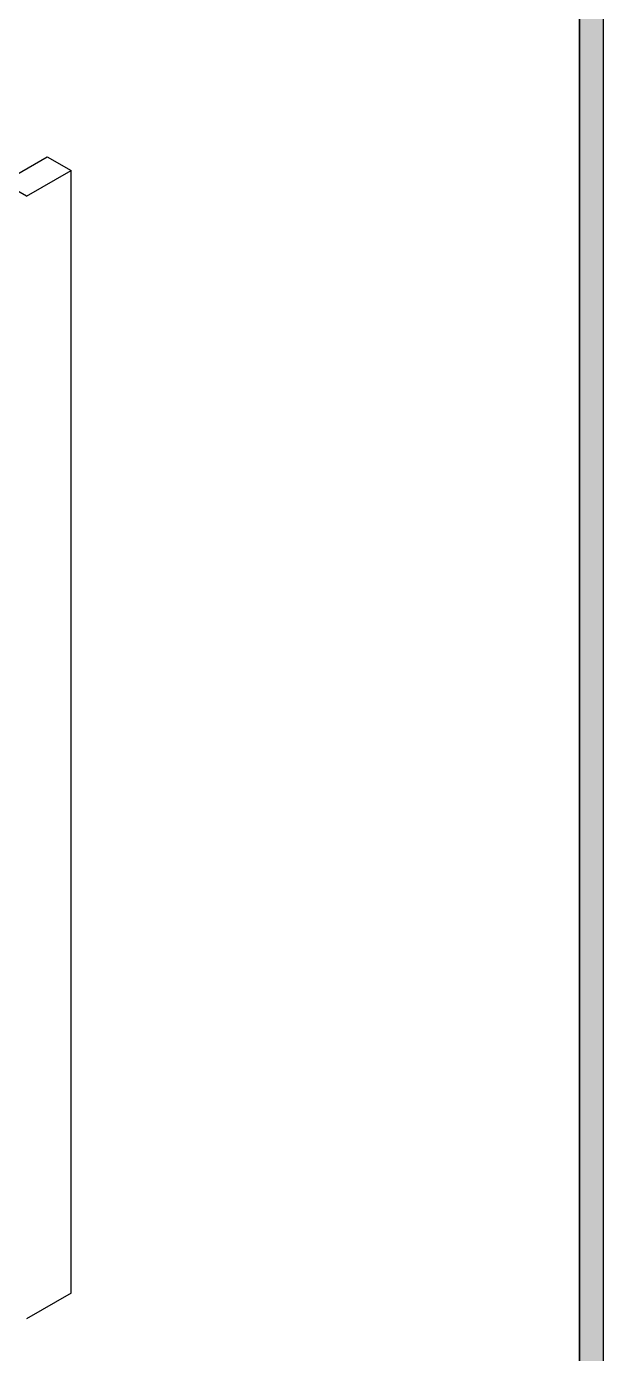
# Model space of a CAD drawing. Extents: x -1140 to 5605, y -816 to 2382.
# Drawn here: x 1598 to 1815, y 932 to 1433 of the extents above; entities that cross this region are included whole.
import ezdxf

# ---------------------------------------------------------------- set-up
doc = ezdxf.new("R2010")
doc.units = 0
doc.header["$MEASUREMENT"] = 0
for name, color, linetype, lineweight in [('G-ANNO-TTLB', 7, 'Continuous', 0), ('TYVEK', 7, 'Continuous', 0), ('wall scratch', 7, 'Continuous', 0)]:
    doc.layers.add(name, color=color, linetype=linetype, lineweight=lineweight)

msp = doc.modelspace()

# ---------------------------------------------------------------- hatches: boundary and pattern name
at = {"layer": 'G-ANNO-TTLB', "true_color": 0xff00ff, "transparency": 33554687}
h = msp.add_hatch(color=6, dxfattribs=at)
edge = h.paths.add_edge_path()
edge.add_spline(control_points=[(1815.43, -731.7), (1815.43, -731.7), (-1114.08, -731.7), (-1114.08, -731.7), (-1114.08, -731.7), (-1114.08, 1725.3), (-1114.08, 1725.3), (-1114.08, 1725.3), (1815.43, 1725.3), (1815.43, 1725.3), (1815.43, 1725.3), (1815.43, -731.7), (1815.43, -731.7)], knot_values=[0, 0, 0, 0, 1, 1, 1, 2, 2, 2, 3, 3, 3, 4, 4, 4, 4], degree=3, periodic=0)
edge = h.paths.add_edge_path()
edge.add_spline(control_points=[(-1105.08, 1716.3), (-1105.08, 1716.3), (-1105.08, -722.7), (-1105.08, -722.7), (-1105.08, -722.7), (1806.43, -722.7), (1806.43, -722.7), (1806.43, -722.7), (1806.43, 1716.3), (1806.43, 1716.3), (1806.43, 1716.3), (-1105.08, 1716.3), (-1105.08, 1716.3)], knot_values=[0, 0, 0, 0, 1, 1, 1, 2, 2, 2, 3, 3, 3, 4, 4, 4, 4], degree=3, periodic=0)
edge.add_line((-1105.08, 1716.3), (-1105.08, 1716.3))

# ---------------------------------------------------------------- linework, layer by layer
at = {"layer": 'G-ANNO-TTLB', "color": 6, "lineweight": 30, "true_color": 0xff00ff}
for p, q in [((1815.43, -731.7), (1815.43, 1725.3)), ((1806.43, -722.7), (1806.43, 1716.3)), ((1806.43, 1716.3), (1806.43, -722.7))]:
    msp.add_line(p, q, dxfattribs=at)
at = {"layer": 'G-ANNO-TTLB'}
for points in [[(1815.43, -731.7), (1815.43, -731.7), (-1114.08, -731.7), (-1114.08, -731.7), (-1114.08, -731.7), (-1114.08, 1725.3), (-1114.08, 1725.3), (-1114.08, 1725.3), (1815.43, 1725.3), (1815.43, 1725.3), (1815.43, 1725.3), (1815.43, -731.7), (1815.43, -731.7)], [(-1105.08, 1716.3), (-1105.08, 1716.3), (-1105.08, -722.7), (-1105.08, -722.7), (-1105.08, -722.7), (1806.43, -722.7), (1806.43, -722.7), (1806.43, -722.7), (1806.43, 1716.3), (1806.43, 1716.3), (1806.43, 1716.3), (-1105.08, 1716.3), (-1105.08, 1716.3)]]:
    msp.add_open_spline(points, degree=3, knots=[0, 0, 0, 0, 1, 1, 1, 2, 2, 2, 3, 3, 3, 4, 4, 4, 4], dxfattribs=at)
at = {"layer": 'TYVEK', "color": 1, "lineweight": 25, "true_color": 0xff0000}
msp.add_lwpolyline([(1733.64, 1095.81)], dxfattribs=at)
at = {"layer": 'wall scratch', "color": 33, "lineweight": 25, "true_color": 0xcc9966}
for p, q in [((1597.52, 1369.09), (1614.32, 1378.82)), ((1614.32, 954.33), (1614.32, 1378.82)), ((1614.32, 954.33), (1597.52, 944.6))]:
    msp.add_line(p, q, dxfattribs=at)
msp.add_lwpolyline([(1597.52, 1369.09), (1588.52, 1374.26), (1605.32, 1383.98), (1614.32, 1378.82)], dxfattribs=at)

doc.saveas('drawing.dxf')
